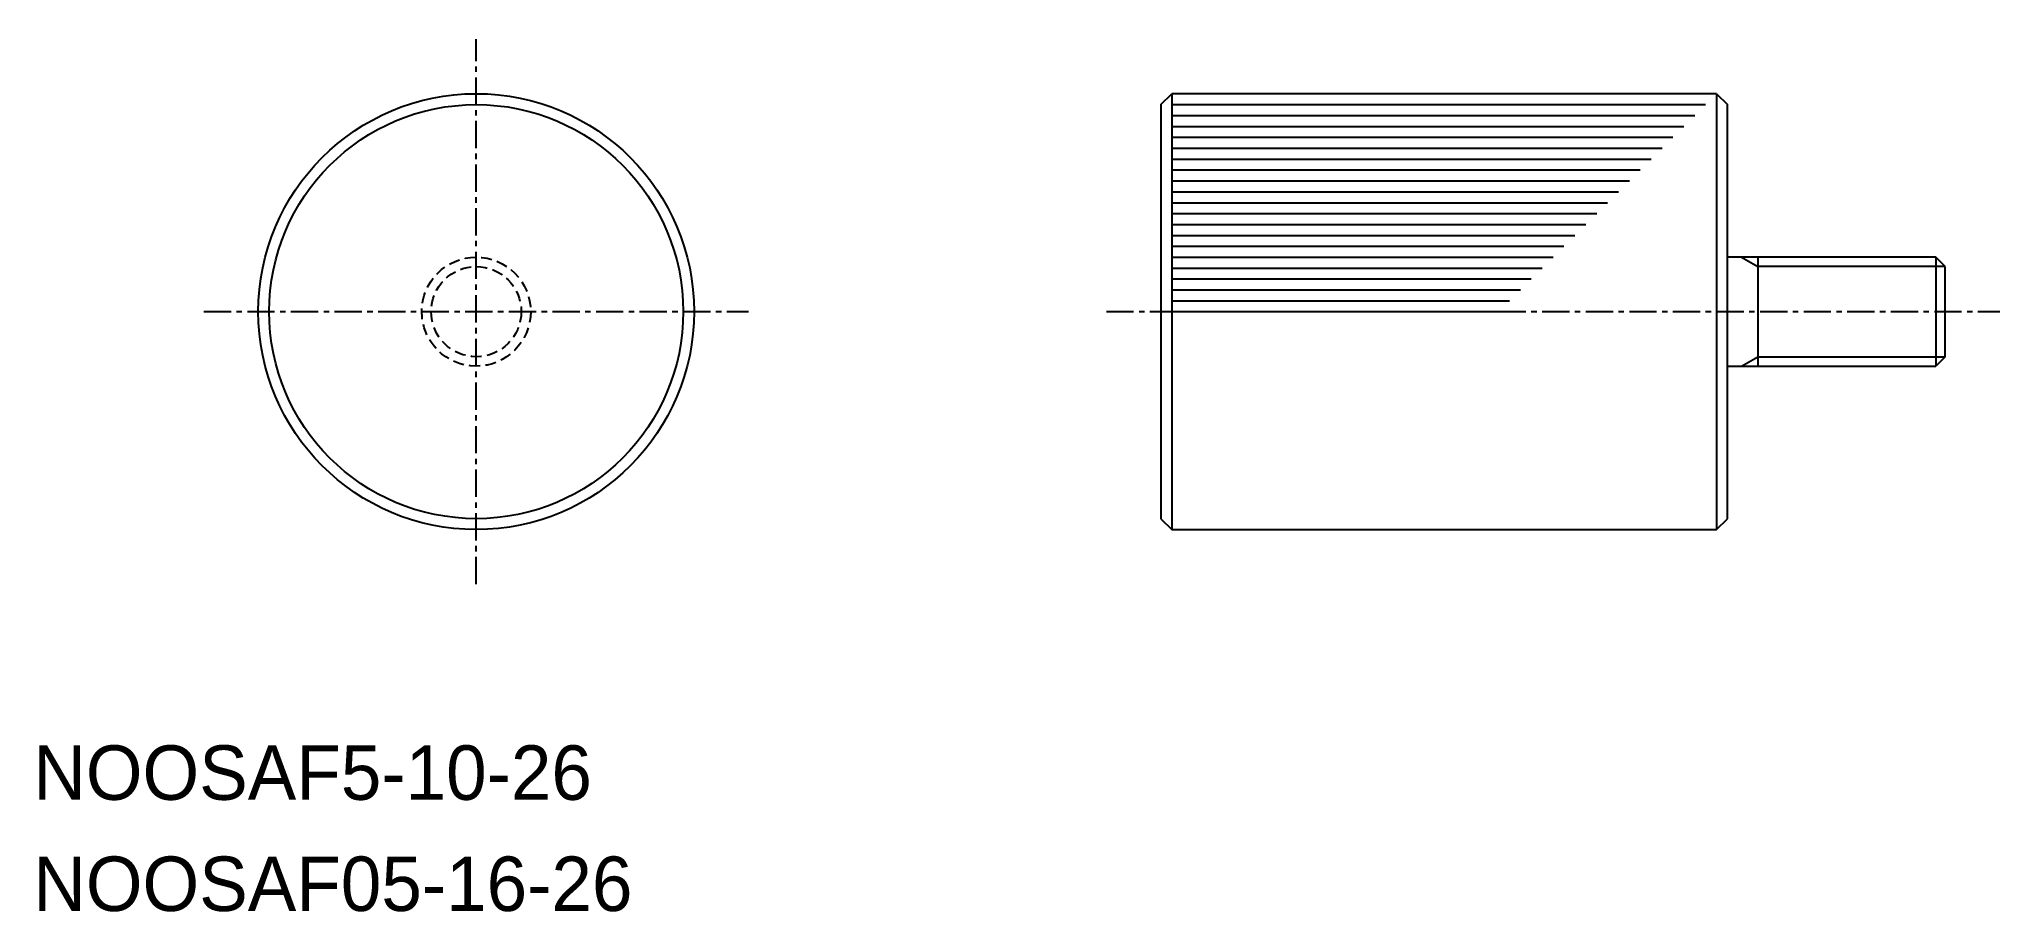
# Model space of a CAD drawing. Extents: x 0.3 to 90.2, y 0 to 40.
import ezdxf

# ---------------------------------------------------------------- set-up
doc = ezdxf.new("R2010")
doc.units = 0
doc.linetypes.add('CENTER', pattern=[2, 1.25, -0.25, 0.25, -0.25])
doc.linetypes.add('DASHED', pattern=[0.75, 0.5, -0.25])
doc.layers.get('0').update_dxf_attribs({"linetype": 'CONTINUOUS'})
doc.layers.add('CENTER', color=1, linetype='CENTER')

msp = doc.modelspace()

# ---------------------------------------------------------------- linework, layer by layer
at = {"color": 7, "linetype": 'CONTINUOUS'}
for p, q in [((51.75, 37), (52.25, 37.5)), ((51.75, 37), (51.75, 18)), ((52.25, 37.5), (52.25, 17.5)), ((77.25, 37.5), (52.25, 37.5)), ((52.25, 37), (76.75, 37)), ((77.25, 37.5), (77.25, 17.5)), ((77.25, 37.5), (77.75, 37)), ((77.75, 18), (77.75, 37)), ((52.25, 36.5), (76.25, 36.5)), ((52.25, 36), (75.75, 36)), ((52.25, 35.5), (75.25, 35.5)), ((52.25, 35), (74.75, 35)), ((52.25, 34.5), (74.25, 34.5)), ((52.25, 34), (73.75, 34)), ((52.25, 33.5), (73.25, 33.5)), ((52.25, 33), (72.75, 33)), ((52.25, 32.5), (72.25, 32.5)), ((52.25, 32), (71.75, 32)), ((52.25, 31.5), (71.25, 31.5)), ((52.25, 31), (70.75, 31)), ((52.25, 30.5), (70.25, 30.5)), ((52.25, 30), (69.75, 30)), ((87.317, 30), (77.75, 30)), ((79.15, 30), (79.15, 25)), ((87.75, 29.567), (87.317, 30)), ((87.317, 30), (87.317, 25)), ((52.25, 29.5), (69.25, 29.5)), ((52.25, 29), (68.75, 29)), ((87.75, 25.433), (87.75, 29.567)), ((52.25, 28.5), (68.25, 28.5)), ((52.25, 28), (67.75, 28)), ((52.25, 27.5), (67.25, 27.5)), ((87.75, 25.433), (87.317, 25)), ((77.75, 25), (87.317, 25)), ((51.75, 18), (52.25, 17.5)), ((77.25, 17.5), (77.75, 18)), ((52.25, 17.5), (77.25, 17.5))]:
    msp.add_line(p, q, dxfattribs=at)
at = {"color": 3, "linetype": 'CONTINUOUS'}
for p, q in [((78.4, 30), (79.15, 29.567)), ((87.75, 29.567), (79.15, 29.567)), ((78.4, 25), (79.15, 25.433)), ((79.15, 25.433), (87.75, 25.433))]:
    msp.add_line(p, q, dxfattribs=at)
at = {"color": 7, "linetype": 'CONTINUOUS'}
for radius in [10, 9.5]:
    msp.add_circle((20.329, 27.5), radius, dxfattribs=at)
at = {"color": 3, "linetype": 'DASHED'}
for radius in [2.5, 2.067]:
    msp.add_circle((20.329, 27.5), radius, dxfattribs=at)
at = {"layer": 'CENTER', "color": 1, "linetype": 'CENTER'}
for p, q in [((20.329, 15), (20.329, 40)), ((7.829, 27.5), (32.829, 27.5)), ((49.25, 27.5), (90.25, 27.5))]:
    msp.add_line(p, q, dxfattribs=at)

# ---------------------------------------------------------------- texts
at = {"color": 7, "linetype": 'CONTINUOUS'}
for s, p in [('NOOSAF5-10-26', (0, 5.101)), ('NOOSAF05-16-26', (0, 0))]:
    msp.add_text(s, height=2.5, dxfattribs=at).set_placement(p)

doc.saveas('drawing.dxf')
